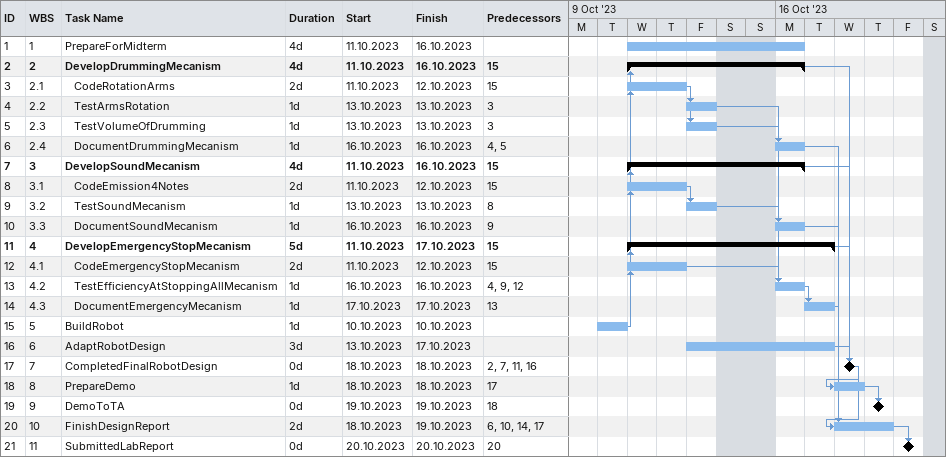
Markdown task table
| ID | WBS | Task | Duration | Start | Finish | Predecessors |
|---|---|---|---|---|---|---|
| 1 | 1 | PrepareForMidterm | 4d | 2023-10-11 | 2023-10-16 |  |
| 2 | 2 | **DevelopDrummingMecanism** | 4d | 2023-10-11 | 2023-10-16 | 15 |
| 3 | 2.1 | CodeRotationArms | 2d | 2023-10-11 | 2023-10-12 | 15 |
| 4 | 2.2 | TestArmsRotation | 1d | 2023-10-13 | 2023-10-13 | 3 |
| 5 | 2.3 | TestVolumeOfDrumming | 1d | 2023-10-13 | 2023-10-13 | 3 |
| 6 | 2.4 | DocumentDrummingMecanism | 1d | 2023-10-16 | 2023-10-16 | 4, 5 |
| 7 | 3 | **DevelopSoundMecanism** | 4d | 2023-10-11 | 2023-10-16 | 15 |
| 8 | 3.1 | CodeEmission4Notes | 2d | 2023-10-11 | 2023-10-12 | 15 |
| 9 | 3.2 | TestSoundMecanism | 1d | 2023-10-13 | 2023-10-13 | 8 |
| 10 | 3.3 | DocumentSoundMecanism | 1d | 2023-10-16 | 2023-10-16 | 9 |
| 11 | 4 | **DevelopEmergencyStopMecanism** | 5d | 2023-10-11 | 2023-10-17 | 15 |
| 12 | 4.1 | CodeEmergencyStopMecanism | 2d | 2023-10-11 | 2023-10-12 | 15 |
| 13 | 4.2 | TestEfficiencyAtStoppingAllMecanism | 1d | 2023-10-16 | 2023-10-16 | 4, 9, 12 |
| 14 | 4.3 | DocumentEmergencyMecanism | 1d | 2023-10-17 | 2023-10-17 | 13 |
| 15 | 5 | BuildRobot | 1d | 2023-10-10 | 2023-10-10 |  |
| 16 | 6 | AdaptRobotDesign | 3d | 2023-10-13 | 2023-10-17 |  |
| 17 | 7 | CompletedFinalRobotDesign | 0d | 2023-10-18 | 2023-10-18 | 2, 7, 11, 16 |
| 18 | 8 | PrepareDemo | 1d | 2023-10-18 | 2023-10-18 | 17 |
| 19 | 9 | DemoToTA | 0d | 2023-10-19 | 2023-10-19 | 18 |
| 20 | 10 | FinishDesignReport | 2d | 2023-10-18 | 2023-10-19 | 6, 10, 14, 17 |
| 21 | 11 | SubmittedLabReport | 0d | 2023-10-20 | 2023-10-20 | 20 |
